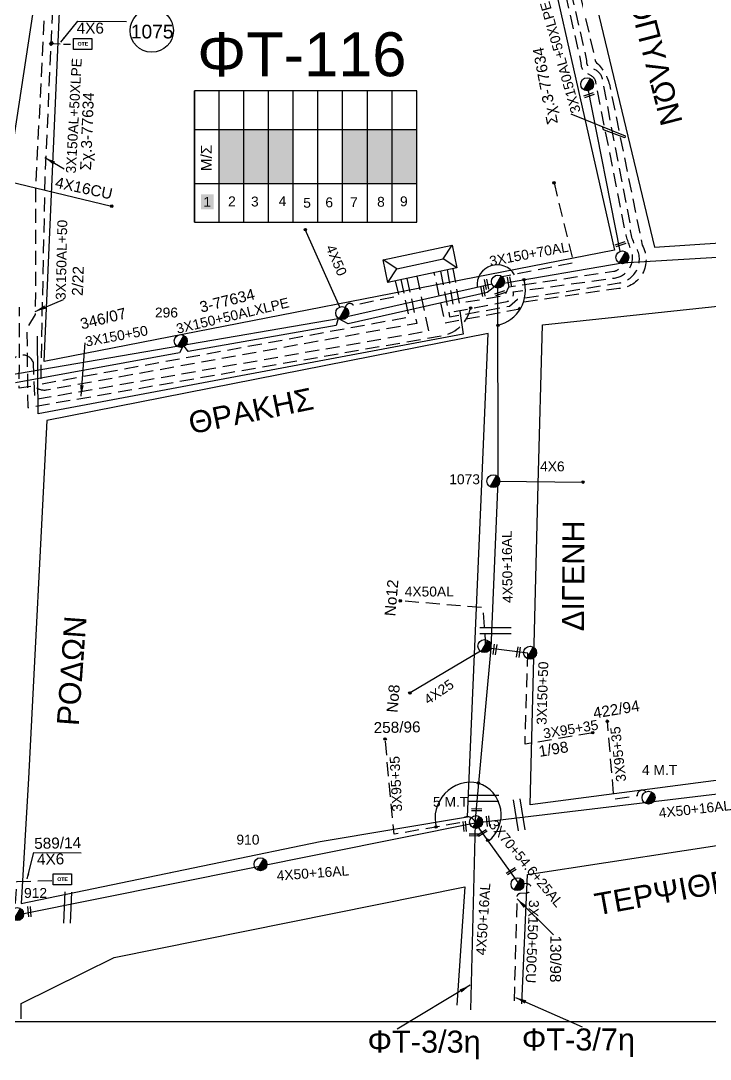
# Model space of a CAD drawing. Header units: millimetres. Extents: x 5010 to 7184, y -101 to 935.
# Drawn here: x 5715.6 to 5841.1, y -96.5 to 92.7 of the extents above; entities that cross this region are included whole.
import ezdxf
from ezdxf.enums import TextEntityAlignment as Align

# ---------------------------------------------------------------- set-up
doc = ezdxf.new("R2010")
doc.units = ezdxf.units.MM
doc.linetypes.add('DASHED', pattern=[19.05, 12.7, -6.35])
for name, color, linetype in [('Pillar OTE', 7, 'Continuous'), ('Ασφαλειοκιβώτια Χ.Τ 9 αναχωρήσεων', 7, 'Continuous'), ('Γυμνά εναέρια ΧΤ (3Φ)   4x50AL', 7, 'Continuous'), ('Γυμνά εναέρια ΧΤ και ΦΟΠ (3Φ)   4x50+16AL', 7, 'Continuous'), ('Εναέρια παροχή ΧΤ 4x25', 7, 'SYN_LINE'), ('Επιγραφές - Σχήματα', 7, 'Continuous'), ('Καλώδια ΧΤ   3x150+50AL', 7, 'DASHED'), ('Καλώδια ΧΤ   3x150+50ALXLPE', 7, 'DASHED'), ('Καλώδια ΧΤ   3x150+50CU', 7, 'DASHED'), ('Καλώδια ΧΤ   3x150+70AL', 7, 'DASHED'), ('Καλώδια ΧΤ   3x150AL+50XLPE', 7, 'DASHED'), ('Καλώδια ΧΤ   3x95+35CU', 7, 'DASHED'), ('Καλώδια ΧΤ   4x50AL', 7, 'DASHED'), ('Μηχανική τομή', 7, 'Continuous'), ('Στύλος ΦΜ', 7, 'Continuous'), ('Στύλος ΦΜ @ 1', 7, 'Continuous'), ('Συνδέσεις', 7, 'Continuous'), ('Συνεστραμμένα ΧΤ   3x70+54.6+25AL', 7, 'SYN_LINE'), ('Τομή', 7, 'Continuous'), ('Υποσταθμός πόλεως', 7, 'Continuous'), ('Υπόβαθρο ΔΕΗ', 7, 'Continuous'), ('Υπόγεια καλώδια Παροχών ΧΤ   4x6', 7, 'DASHED')]:
    doc.layers.add(name, color=color, linetype=linetype)
doc.styles.get("Standard").update_dxf_attribs({"font": 'arial.ttf'})
doc.linetypes.add('SYN_LINE', pattern='A,0.5,-0.0001,["/\\/\\/\\/",Standard,S=0.1,R=0,X=0,Y=-0.05],-0.25', length=0.7501)
doc.dimstyles.new('ISO-25', dxfattribs={"dimtxt": 2.5, "dimasz": 2.5, "dimexe": 1.25, "dimexo": 0.625, "dimtad": 1, "dimtxsty": 'Standard', "dimcen": 2.5, "dimaunit": 2, "dimazin": 0, "dimtfac": 1, "dimtmove": 0, "dimatfit": 3, "dimfxl": 1, "dimarcsym": 0})

# ---------------------------------------------------------------- blocks, each defined once
blk = doc.blocks.new('ΑΣΦΑΛΕΙΟΚΙΒΩΤΙΟ ΥΠΟΣΤΑΘΜΟΥ 9 ΑΝΑΧΩΡΗΣΕΩΝ')
at = {"layer": 'Ασφαλειοκιβώτια Χ.Τ 9 αναχωρήσεων', "ltscale": 40}
for p, q in [((-23.8, 40.36), (24.02, 40.36)), ((-9.72, 40.36), (-9.72, -40.64)), ((9.94, 40.36), (9.94, -40.64)), ((-23.8, 31.36), (24.02, 31.36)), ((-23.8, 22.36), (24.02, 22.36)), ((-23.8, 13.36), (24.02, 13.36)), ((-23.8, 4.36), (24.02, 4.36)), ((-23.8, -4.64), (24.02, -4.64)), ((-23.8, -13.64), (24.02, -13.64)), ((-23.8, -22.64), (24.02, -22.64)), ((-23.8, -31.64), (24.02, -31.64))]:
    blk.add_line(p, q, dxfattribs=at)
at = {"layer": 'Ασφαλειοκιβώτια Χ.Τ 9 αναχωρήσεων'}
blk.add_lwpolyline([(-23.8, -40.64), (24.02, -40.64), (24.02, 40.36), (-23.8, 40.36)], close=True, dxfattribs=at)
for s, p in [('1', (-18.22, 37.06)), ('2', (-18.02, 28.07)), ('3', (-18.09, 19.73)), ('4', (-17.94, 9.66)), ('5', (-18.55, 0.71)), ('6', (-18.4, -7.35)), ('7', (-18.34, -16.37)), ('8', (-18.19, -26.2)), ('9', (-18.02, -34.53))]:
    blk.add_text(s, height=3.6, rotation=270, dxfattribs=at).set_placement(p)
at = {"layer": 'Ασφαλειοκιβώτια Χ.Τ 9 αναχωρήσεων', "ltscale": 40}
for tag, height, p in [('ΟΝΟΜΑ', 5, (-0.16, 44.31)), ('ΚΕΙΜΕΝΟ 1', 2, (17.06, 35.59)), ('ΚΕΙΜΕΝΟ 2', 2, (17.06, 26.88)), ('ΚΕΙΜΕΝΟ 3', 2, (17.06, 17.69)), ('ΚΕΙΜΕΝΟ 4', 2, (17.06, 8.71)), ('ΚΕΙΜΕΝΟ 5', 2, (17.06, -0.13)), ('ΚΕΙΜΕΝΟ 6', 2, (17.06, -9.05)), ('ΚΕΙΜΕΝΟ 7', 2, (17.06, -18.13)), ('ΚΕΙΜΕΝΟ 8', 2, (17.06, -26.85)), ('ΚΕΙΜΕΝΟ 9', 2, (17.06, -35.99)), ('ΣΧ', 2, (-0.1, -42.64))]:
    blk.add_attdef(tag, text='', height=height, dxfattribs=at).set_placement(p, align=Align.MIDDLE_CENTER)
blk = doc.blocks.new('ΥΠΑΡΧΩΝ ΤΣΙΜΕΝΤΕΝΙΟΣ ΣΤΥΛΟΣ')
at = {"layer": 'Στύλος ΦΜ'}
blk.add_hatch(color=256, dxfattribs=at).paths.add_polyline_path([(-1.29, -2.28, 0.574793), (2.62, 0, 0.268822), (1.3, 2.27)])
blk.add_line((-1.29, -2.28), (1.3, 2.27), dxfattribs=at)
blk.add_circle((0, 0), 2.62, dxfattribs=at)
at = {"layer": 'Στύλος ΦΜ', "flags": 4}
for tag, p in [('ΑΡΙΘΜΟΣ', (-4.68, 8.05)), ('ΤΥΠΟΣ', (-4.91, 3.03))]:
    blk.add_attdef(tag, p, '', height=4, dxfattribs=at)
blk = doc.blocks.new('ΤΟΜΗ')
at = {"layer": 'Τομή', "ltscale": 40}
for p, q in [((-5.68, 0), (5.68, 0)), ((5.68, -2.33), (-5.68, -2.33))]:
    blk.add_line(p, q, dxfattribs=at)
blk = doc.blocks.new('ΥΠΟΣΤΑΘΜΟΣ ΠΟΛΕΩΣ')
at = {"layer": 'Υποσταθμός πόλεως', "linetype": 'Continuous', "ltscale": 40}
blk.add_lwpolyline([(-8.57, 2.82), (8.57, 2.82), (8.57, -2.82), (-8.57, -2.82)], close=True, dxfattribs=at)
for points in [[(-5.75, 0), (-8.57, 2.82)], [(5.75, 0), (8.57, 2.82)], [(-8.57, -2.82), (-5.75, 0)], [(-5.75, 0), (5.75, 0)], [(8.57, -2.82), (5.75, 0)]]:
    blk.add_lwpolyline(points, dxfattribs=at)
at = {"layer": 'Υποσταθμός πόλεως', "linetype": 'SYN_LINE', "ltscale": 40, "flags": 1}
for tag, p in [('ΜΕΤΑΣΧΗΜΑΤΙΣΜΟΣ', (10.6, 2.39)), ('ΙΣΧΥΣ', (10.58, -0.41)), ('ΑΡΙΘΜΟΣ', (10.7, -3.13))]:
    blk.add_attdef(tag, p, '', height=1.8, dxfattribs=at)
blk = doc.blocks.new('ΜΗΧΑΝΙΚΗ ΤΟΜΗ')
at = {"layer": 'Μηχανική τομή', "ltscale": 40}
for p, q in [((-1.89, 0.78), (1.89, 0.78)), ((1.89, 0), (-1.89, 0))]:
    blk.add_line(p, q, dxfattribs=at)
blk = doc.blocks.new('_ΣΥΝΔΕΣΗ')
at = {"layer": 'Συνδέσεις', "linetype": 'SYN_LINE', "ltscale": 40}
blk.add_hatch(color=256, dxfattribs=at).paths.add_polyline_path([(0.5, -0.01, 1), (-0.5, -0.01, 1)])
at = {"layer": 'Συνδέσεις'}
blk.add_circle((0, -0.01), 0.5, dxfattribs=at)
blk = doc.blocks.new('PILLAR ΟΤΕ')
at = {"layer": 'Pillar OTE', "ltscale": 40}
blk.add_lwpolyline([(-3.31, 2.02), (3.39, 2.02), (3.39, -1.99), (-3.31, -1.99)], close=True, dxfattribs=at)
at = {"layer": 'Pillar OTE', "insert": (-1.81, 0.71), "char_height": 1.3575, "width": 109.961, "attachment_point": 1}
blk.add_mtext('{\\fArial|b1|i0|c161|p34;OTE}', dxfattribs=at)
blk = doc.blocks.new('TSONTA XT1')
at = {"ltscale": 40}
h = blk.add_hatch(color=256, dxfattribs=at)
h.dxf.hatch_style = 1
h.paths.add_polyline_path([(595.96, 2487.66), (597.07, 2488.77), (595.96, 2489.87), (594.85, 2488.77)])
blk.add_lwpolyline([(594.85, 2488.77), (595.96, 2489.87), (597.07, 2488.77), (595.96, 2487.66)], close=True, dxfattribs=at)

msp = doc.modelspace()

# ---------------------------------------------------------------- hatches: boundary and pattern name
at = {"layer": 'Ασφαλειοκιβώτια Χ.Τ 9 αναχωρήσεων'}
for color, points in [(6, [(5751.69, 72.85), (5751.69, 63.02), (5756.19, 63.02), (5756.19, 72.85)]), (85, [(5756.19, 72.85), (5756.19, 63.02), (5760.69, 63.02), (5760.69, 72.85)]), (133, [(5760.69, 72.85), (5760.69, 63.02), (5765.19, 63.02), (5765.19, 72.85)]), (151, [(5774.25, 72.86), (5774.25, 63.03), (5778.75, 63.03), (5778.75, 72.86)]), (5, [(5778.67, 72.86), (5778.67, 63.03), (5783.17, 63.03), (5783.17, 72.86)]), (27, [(5783.19, 72.85), (5783.19, 63.02), (5787.69, 63.02), (5787.69, 72.85)]), (6, [(5748.39, 58.32), (5750.69, 58.32), (5750.69, 61.03), (5748.39, 61.03)]), (2, [(5748.39, 58.32), (5750.69, 58.32), (5750.69, 61.03), (5748.39, 61.03)]), (30, [(5748.39, 58.32), (5750.69, 58.32), (5750.69, 61.03), (5748.39, 61.03)])]:
    msp.add_hatch(color=color, dxfattribs=at).paths.add_polyline_path(points)

# ---------------------------------------------------------------- linework, layer by layer
at = {"color": 1, "linetype": 'Continuous', "ltscale": 0.2}
msp.add_lwpolyline([(5795.55, 39.77), (5796.15, 35.6), (5718.72, 21.03), (5718.64, 35.21)], dxfattribs=at)
at = {"layer": 'Γυμνά εναέρια ΧΤ (3Φ)   4x50AL', "color": 30, "linetype": 'SYN_LINE', "ltscale": 20, "flags": 128}
msp.add_lwpolyline([(5773.71, 40.51), (5767.35, 54.61)], dxfattribs=at)
at = {"layer": 'Γυμνά εναέρια ΧΤ (3Φ)   4x50AL', "color": 30, "linetype": 'DASHED', "ltscale": 0.2, "flags": 128}
msp.add_lwpolyline([(5783.74, 45.28), (5784.45, 42.5), (5776.15, 40.83)], dxfattribs=at)
at = {"layer": 'Γυμνά εναέρια ΧΤ (3Φ)   4x50AL', "color": 30, "linetype": 'DASHED', "ltscale": 0.2}
msp.add_arc((5775.5, 40.37), 0.796, 35.6544, 175.3385, dxfattribs=at)
at = {"layer": 'Γυμνά εναέρια ΧΤ και ΦΟΠ (3Φ)   4x50+16AL', "color": 5, "flags": 128}
msp.add_lwpolyline([(5801.24, -21.65), (5802.52, 8.8), (5802.45, 44.67)], dxfattribs=at)
at = {"layer": 'Γυμνά εναέρια ΧΤ και ΦΟΠ (3Φ)   4x50+16AL', "color": 27, "flags": 128}
msp.add_lwpolyline([(5798.34, -53.49), (5801.24, -21.65)], dxfattribs=at)
at = {"layer": 'Γυμνά εναέρια ΧΤ και ΦΟΠ (3Φ)   4x50+16AL', "color": 30, "flags": 128}
msp.add_lwpolyline([(5881.61, -45.05), (5859.7, -46.16), (5798.34, -53.49)], dxfattribs=at)
at = {"layer": 'Γυμνά εναέρια ΧΤ και ΦΟΠ (3Φ)   4x50+16AL', "color": 85, "flags": 128}
for points in [[(5798.34, -53.49), (5715.53, -70.14)], [(5798.34, -53.49), (5797.49, -87.54)]]:
    msp.add_lwpolyline(points, dxfattribs=at)
at = {"layer": 'Εναέρια παροχή ΧΤ 4x25', "color": 27, "linetype": 'SYN_LINE', "ltscale": 15, "flags": 128}
msp.add_lwpolyline([(5799.27, -22.17), (5786.46, -29.8)], dxfattribs=at)
at = {"layer": 'Εναέρια παροχή ΧΤ 4x25', "color": 27, "linetype": 'SYN_LINE', "ltscale": 10, "flags": 128}
msp.add_lwpolyline([(5807.9, -22.53), (5800.3, -21.55), (5799.62, -21.96)], dxfattribs=at)
at = {"layer": 'Επιγραφές - Σχήματα'}
msp.add_lwpolyline([(5045.81, 913.83), (7035.6, 913.83), (7035.6, -89.73), (5045.81, -89.73)], close=True, dxfattribs=at)
at = {"layer": 'Επιγραφές - Σχήματα', "linetype": 'Continuous', "ltscale": 0.2}
msp.add_lwpolyline([(5815.72, 75.7), (5825.67, 71.73), (5825.57, 71.34), (5821.67, 72.81), (5821.6, 73.21)], dxfattribs=at)
msp.add_circle((5739.42, 90.87), 3.95, dxfattribs=at)
for centre, radius, start, end in [((5802.33, 44.52), 3.68, 30.4566, 185.2724), ((5800.86, 43.62), 6.63, 283.6711, 16.8517), ((5797.58, -52.63), 6.56, 78.3638, 195.1011), ((5796.97, -51.99), 6.1, 307.8181, 71.5534)]:
    msp.add_arc(centre, radius, start, end, dxfattribs=at)
at = {"layer": 'Καλώδια ΧΤ   3x150+50AL', "color": 85, "linetype": 'DASHED', "ltscale": 0.2, "flags": 128}
msp.add_lwpolyline([(5731.7, 96.38), (5719.95, 96.11), (5718.27, 62.23), (5718.22, 39.16), (5716.68, 36.67), (5716.84, 22.19), (5792.42, 35.31, 0.297557), (5797.5, 40.32, 18.011696)], format="xyb", dxfattribs=at)
at = {"layer": 'Καλώδια ΧΤ   3x150+50AL', "color": 27, "linetype": 'DASHED', "ltscale": 0.2, "flags": 128}
for points in [[(5787.71, 46.12), (5789.84, 36.11), (5730.37, 25.76), (5718.14, 23.62), (5717.89, 30.38)], [(5819.74, -37.04), (5807.42, -39.13), (5807.9, -22.53)]]:
    msp.add_lwpolyline(points, dxfattribs=at)
at = {"layer": 'Καλώδια ΧΤ   3x150+50AL', "color": 27, "linetype": 'DASHED', "ltscale": 0.2}
msp.add_arc((5715.9, 29.64), 2.13, 20.3304, 174.386, dxfattribs=at)
at = {"layer": 'Καλώδια ΧΤ   3x150+50ALXLPE', "color": 2, "linetype": 'DASHED', "ltscale": 0.2, "flags": 128}
msp.add_lwpolyline([(5785.9, 45.73), (5787.68, 37.51), (5720.27, 25.37, -0.257814), (5718.05, 26.13), (5715.3, 25.74), (5715.36, 40.5)], format="xyb", dxfattribs=at)
at = {"layer": 'Καλώδια ΧΤ   3x150+50CU', "color": 27, "linetype": 'DASHED', "ltscale": 0.2, "flags": 128}
msp.add_lwpolyline([(5806.09, -64.31), (5807.77, -64.51, -0.931719), (5807.7, -66.25), (5806.52, -66.33, 0.462402), (5805.93, -67.15), (5805.38, -87.05)], format="xyb", dxfattribs=at)
at = {"layer": 'Καλώδια ΧΤ   3x150+70AL', "color": 30, "linetype": 'DASHED', "ltscale": 0.2, "flags": 128}
msp.add_lwpolyline([(5812.69, 63.15), (5816.24, 48.56), (5802.93, 45.96)], dxfattribs=at)
at = {"layer": 'Καλώδια ΧΤ   3x150AL+50XLPE', "color": 6, "ltscale": 0.2, "flags": 128}
msp.add_lwpolyline([(5792.03, 47.03), (5793.67, 38.71), (5804.61, 40.68), (5806.03, 41.96), (5824.53, 44.9, 0.526245), (5827.64, 51.44, -0.139905), (5826.54, 55.8), (5821.49, 82.1, 0.30729), (5819.71, 83.88, -0.419088), (5818.67, 85.44), (5807.45, 135.07), (5795.45, 131.99), (5793.27, 131.37, -0.921241), (5792.93, 132.86), (5792.93, 132.86)], format="xyb", dxfattribs=at)
at = {"layer": 'Καλώδια ΧΤ   3x150AL+50XLPE', "color": 133, "linetype": 'DASHED', "ltscale": 0.2, "flags": 128}
msp.add_lwpolyline([(5809.1, 133.95), (5820.23, 85.23, -0.138093), (5822.79, 81.09), (5828.74, 51.76, -0.558224), (5824.5, 43.89), (5806.99, 41.38), (5806.12, 40.07), (5792.86, 37.57), (5790.88, 46.78)], format="xyb", dxfattribs=at)
at = {"layer": 'Καλώδια ΧΤ   3x150AL+50XLPE', "color": 85, "linetype": 'DASHED', "ltscale": 0.2, "flags": 128}
msp.add_lwpolyline([(5793.24, 47.28), (5794.5, 39.68), (5804.16, 41.55, 0.428763), (5805.26, 43.28), (5823.72, 45.8, 0.493251), (5826.7, 51.02, -0.051116), (5825.56, 54.78), (5820.3, 81.51, 0.214512), (5819.51, 82.62), (5818.72, 83.04, -0.305358), (5817.66, 85.03), (5806.54, 133.83)], format="xyb", dxfattribs=at)
at = {"layer": 'Καλώδια ΧΤ   3x150AL+50XLPE', "color": 151, "linetype": 'DASHED', "ltscale": 0.2, "flags": 128}
msp.add_lwpolyline([(5784.79, 45.5), (5786.29, 38.65), (5719.24, 26.42), (5720.02, 64.01), (5721.98, 107.63)], dxfattribs=at)
at = {"layer": 'Καλώδια ΧΤ   3x95+35CU', "color": 30, "linetype": 'DASHED', "ltscale": 0.2, "flags": 128}
msp.add_lwpolyline([(5829.41, -47.79, 0.738263), (5827.86, -48.55), (5823.63, -49.16), (5822.4, -34.94)], format="xyb", dxfattribs=at)
at = {"layer": 'Καλώδια ΧΤ   3x95+35CU', "color": 27, "linetype": 'DASHED', "ltscale": 0.2, "flags": 128}
msp.add_lwpolyline([(5798.34, -53.49, 0.783425), (5795.5, -53.46), (5783.55, -55.54), (5781.94, -38.18)], format="xyb", dxfattribs=at)
at = {"layer": 'Καλώδια ΧΤ   4x50AL', "color": 27, "linetype": 'DASHED', "ltscale": 0.2, "flags": 128}
msp.add_lwpolyline([(5800.3, -21.55), (5799.8, -14.27), (5784.7, -13.01)], dxfattribs=at)
at = {"layer": 'Συνεστραμμένα ΧΤ   3x70+54.6+25AL', "color": 2, "linetype": 'SYN_LINE', "ltscale": 20, "flags": 128}
for points in [[(5673.4, 90.61), (5720.29, 110.66), (5713.17, 63.84)], [(5713.24, 63.45), (5732.08, 58.89)]]:
    msp.add_lwpolyline(points, dxfattribs=at)
at = {"layer": 'Συνεστραμμένα ΧΤ   3x70+54.6+25AL', "color": 5, "linetype": 'SYN_LINE', "ltscale": 20, "flags": 128}
for points in [[(5824.76, 50.69), (5818.83, 80.54)], [(5802.45, 44.67), (5825.1, 48.59), (5867.97, 51.1)]]:
    msp.add_lwpolyline(points, dxfattribs=at)
at = {"layer": 'Συνεστραμμένα ΧΤ   3x70+54.6+25AL', "color": 5, "linetype": 'DASHED', "ltscale": 0.2, "flags": 128}
msp.add_lwpolyline([(5794.28, 47.5), (5795.39, 41.23), (5803.71, 42.61), (5804.45, 44.21), (5823.58, 47.02, 0.444526), (5825.05, 49.22), (5825.02, 49.38)], format="xyb", dxfattribs=at)
at = {"layer": 'Συνεστραμμένα ΧΤ   3x70+54.6+25AL', "color": 30, "linetype": 'SYN_LINE', "ltscale": 20, "flags": 128}
for points in [[(5711.03, 27.71), (5773.39, 38.42), (5801.37, 44.73)], [(5802.45, 44.67), (5800.54, 43.16), (5775.21, 37.44), (5773.39, 38.42), (5773.02, 37.14), (5746.08, 32.39), (5745.2, 33.58), (5744.49, 32.15), (5714.64, 26.69)]]:
    msp.add_lwpolyline(points, dxfattribs=at)
at = {"layer": 'Συνεστραμμένα ΧΤ   3x70+54.6+25AL', "color": 27, "linetype": 'SYN_LINE', "ltscale": 15, "flags": 128}
msp.add_lwpolyline([(5798.34, -53.49), (5806.09, -64.31)], dxfattribs=at)
at = {"layer": 'Υπόβαθρο ΔΕΗ', "flags": 128}
for points in [[(5811.22, 133.91), (5830.97, 51.4), (5874.18, 54.26), (5927.57, 45.81), (5939.95, 57.98), (5908.03, 86.76), (5865.18, 125.58), (5845.81, 143.12), (5811.22, 133.91)], [(5811.22, 133.91), (5830.97, 51.4), (5874.18, 54.26), (5927.57, 45.81), (5939.95, 57.98), (5908.03, 86.76), (5865.18, 125.58), (5845.81, 143.12), (5811.22, 133.91)], [(5719.81, 30.61), (5723.22, 108.2), (5805.3, 132.34), (5823.69, 50.86), (5719.81, 30.61)], [(5719.81, 30.61), (5723.22, 108.2), (5805.3, 132.34), (5823.69, 50.86), (5719.81, 30.61)], [(5725.94, 92.58), (5734.84, 92.56)], [(5925.15, -48.53), (5918.25, -54.18), (5913.47, -50.26), (5899.41, -45.7), (5877.45, -41.16), (5808.32, -50.19), (5809.81, 8.27), (5810.6, 37.26), (5873.83, 44), (5902.57, 39.38), (5930.03, 36.08), (5936.3, 29.58), (5928.77, -22.68), (5925.15, -48.53)], [(5925.15, -48.53), (5918.25, -54.18), (5913.47, -50.26), (5899.41, -45.7), (5877.45, -41.16), (5808.32, -50.19), (5809.81, 8.27), (5810.6, 37.26), (5873.83, 44), (5902.57, 39.38), (5930.03, 36.08), (5936.3, 29.58), (5928.77, -22.68), (5925.15, -48.53)], [(5796.94, -52.36), (5799.53, 8.28), (5800.7, 35.7), (5720.34, 19.84), (5716.97, -45.36), (5715.63, -68.15), (5770.07, -56.86), (5796.94, -52.36)], [(5796.94, -52.36), (5799.53, 8.28), (5800.7, 35.7), (5720.34, 19.84), (5716.97, -45.36), (5715.63, -68.15), (5770.07, -56.86), (5796.94, -52.36)], [(5806.82, -86.42), (5807.84, -62.9), (5850.67, -56.32), (5874.56, -53.08), (5897.94, -55.12), (5909.7, -59.74), (5922.1, -69.38), (5920.21, -86.39)], [(5806.82, -86.42), (5807.84, -62.9), (5850.67, -56.32), (5874.56, -53.08), (5897.94, -55.12), (5909.7, -59.74), (5922.1, -69.38), (5920.21, -86.39)], [(5717.94, -58.86), (5726.59, -58.94)], [(5715.62, -89.18), (5715.62, -86.36), (5732.56, -77.97), (5796.47, -65.1), (5794.98, -86.65)], [(5715.62, -89.18), (5715.62, -86.36), (5732.56, -77.97), (5796.47, -65.1), (5794.98, -86.65)]]:
    msp.add_lwpolyline(points, dxfattribs=at)
at = {"layer": 'Υπόγεια καλώδια Παροχών ΧΤ   4x6', "color": 151, "linetype": 'DASHED', "ltscale": 0.1}
msp.add_lwpolyline([(5721.47, 88.51), (5725.13, 88.36)], dxfattribs=at)
at = {"layer": 'Υπόγεια καλώδια Παροχών ΧΤ   4x6', "color": 5, "linetype": 'SYN_LINE', "ltscale": 20, "flags": 128}
msp.add_lwpolyline([(5802.52, 8.8), (5818, 8.62)], dxfattribs=at)
at = {"layer": 'Υπόγεια καλώδια Παροχών ΧΤ   4x6', "color": 173, "linetype": 'DASHED', "ltscale": 0.2}
msp.add_lwpolyline([(5714.51, -68.97, -0.708555), (5714.64, -68.09), (5714.87, -64.15), (5721.35, -63.93)], format="xyb", dxfattribs=at)

# ---------------------------------------------------------------- block references
at = {"layer": 'Pillar OTE', "xscale": 0.5, "yscale": 0.5, "zscale": 0.5}
for p in [(5726.82, 88.44), (5723.12, -63.74)]:
    msp.add_blockref('PILLAR ΟΤΕ', p, dxfattribs=at)
at = {"layer": 'Ασφαλειοκιβώτια Χ.Τ 9 αναχωρήσεων', "xscale": 0.5, "yscale": 0.5, "zscale": 0.5, "rotation": 90}
msp.add_blockref('ΑΣΦΑΛΕΙΟΚΙΒΩΤΙΟ ΥΠΟΣΤΑΘΜΟΥ 9 ΑΝΑΧΩΡΗΣΕΩΝ', (5767.37, 67.88), dxfattribs=at)
at = {"layer": 'Μηχανική τομή'}
for p, xscale, yscale, zscale, rotation in [((5819.11, 78.92), 0.5000000000001855, 0.5000000000001855, 0.5000000000001855, 18.27551331564638), ((5824.87, 51.77), 0.5000000000001855, 0.5000000000001855, 0.5000000000001855, 18.27551331564638), ((5800.58, 44.69), 0.5000000000001983, 0.5000000000001983, 0.5000000000001983, 100.6773115492944), ((5804.75, 45.1), 0.5000000000001983, 0.5000000000001983, 0.5000000000001983, 100.6773115492944), ((5799.94, 43.44), 0.5000000000001983, 0.5000000000001983, 0.5000000000001983, 100.6773115492944), ((5802.93, 42.85), 0.5000000000001855, 0.5000000000001855, 0.5000000000001855, 18.27551331564638), ((5801.72, -21.86), 0.5000000000005455, 0.5000000000005455, 0.5000000000005455, 261.3689594551919), ((5806.01, -22.34), 0.5000000000005455, 0.5000000000005455, 0.5000000000005455, 261.3689594551919), ((5798.61, -50.89), 0.5000000000004722, 0.5000000000004722, 0.5000000000004722, 178.8446095414367), ((5800.86, -53.15), 0.500000000000261, 0.500000000000261, 0.500000000000261, 95.28935415266638), ((5796.6, -54.09), 0.500000000000261, 0.500000000000261, 0.500000000000261, 95.28935415266638), ((5799.53, -55.14), 0.5000000000005133, 0.5000000000005133, 0.5000000000005133, 211.3030729035193), ((5798.21, -55.47), 0.5000000000004722, 0.5000000000004722, 0.5000000000004722, 178.8446095414367), ((5804.8, -62.11), 0.5000000000005133, 0.5000000000005133, 0.5000000000005133, 211.3030729035193), ((5717.35, -69.62), 0.500000000000261, 0.500000000000261, 0.500000000000261, 95.28935415266638)]:
    msp.add_blockref('ΜΗΧΑΝΙΚΗ ΤΟΜΗ', p, dxfattribs=dict(at, xscale=xscale, yscale=yscale, zscale=zscale, rotation=rotation))
at = {"layer": 'Στύλος ΦΜ @ 1', "ltscale": 40, "xscale": 0.4499999999998181, "yscale": 0.4499999999998181, "zscale": 0.4499999999998181}
for p in [(5818.72, 81.11), (5818.72, 81.11), (5825.13, 49.57), (5825.13, 49.57), (5802.47, 45.15), (5802.47, 45.15), (5774.12, 39.41), (5774.12, 39.41), (5744.71, 34.33), (5800.02, -21.26), (5800.02, -21.26), (5808.32, -22.47), (5808.32, -22.47), (5806.04, -64.63), (5806.04, -64.63)]:
    msp.add_blockref('ΥΠΑΡΧΩΝ ΤΣΙΜΕΝΤΕΝΙΟΣ ΣΤΥΛΟΣ', p, dxfattribs=at)
at = {"layer": 'Στύλος ΦΜ @ 1', "ltscale": 40}
ref = msp.add_blockref('ΥΠΑΡΧΩΝ ΤΣΙΜΕΝΤΕΝΙΟΣ ΣΤΥΛΟΣ', (5744.71, 34.33), dxfattribs=dict(at, xscale=0.4499999999998181, yscale=0.4499999999998181, zscale=0.4499999999998181))
ref.add_attrib('ΑΡΙΘΜΟΣ', '296', (5740.01, 38.61), dxfattribs={"layer": 'Στύλος ΦΜ', "height": 1.8, "flags": 4})
ref = msp.add_blockref('ΥΠΑΡΧΩΝ ΤΣΙΜΕΝΤΕΝΙΟΣ ΣΤΥΛΟΣ', (5801.63, 8.79), dxfattribs=dict(at, xscale=0.4499999999998181, yscale=0.4499999999998181, zscale=0.4499999999998181))
ref.add_attrib('ΤΥΠΟΣ', '1073', (5793.61, 8.24), dxfattribs={"layer": 'Στύλος ΦΜ', "height": 1.8, "flags": 4})
ref = msp.add_blockref('ΥΠΑΡΧΩΝ ΤΣΙΜΕΝΤΕΝΙΟΣ ΣΤΥΛΟΣ', (5801.63, 8.79), dxfattribs=dict(at, xscale=0.4499999999998181, yscale=0.4499999999998181, zscale=0.4499999999998181))
ref.add_attrib('ΤΥΠΟΣ', '1073', (5793.61, 8.24), dxfattribs={"layer": 'Στύλος ΦΜ', "height": 1.8, "flags": 4})
ref = msp.add_blockref('ΥΠΑΡΧΩΝ ΤΣΙΜΕΝΤΕΝΙΟΣ ΣΤΥΛΟΣ', (5829.9, -48.87), dxfattribs=dict(at, xscale=0.4499999999998181, yscale=0.4499999999998181, zscale=0.4499999999998181))
ref.add_attrib('ΤΥΠΟΣ', '4 M.T', (5828.7, -44.72), dxfattribs={"layer": 'Στύλος ΦΜ', "height": 1.8, "flags": 4})
ref = msp.add_blockref('ΥΠΑΡΧΩΝ ΤΣΙΜΕΝΤΕΝΙΟΣ ΣΤΥΛΟΣ', (5829.9, -48.87), dxfattribs=dict(at, xscale=0.4499999999998181, yscale=0.4499999999998181, zscale=0.4499999999998181))
ref.add_attrib('ΤΥΠΟΣ', '4 M.T', (5828.7, -44.72), dxfattribs={"layer": 'Στύλος ΦΜ', "height": 1.8, "flags": 4})
ref = msp.add_blockref('ΥΠΑΡΧΩΝ ΤΣΙΜΕΝΤΕΝΙΟΣ ΣΤΥΛΟΣ', (5798.49, -53.31), dxfattribs=dict(at, xscale=0.4499999999998181, yscale=0.4499999999998181, zscale=0.4499999999998181))
ref.add_attrib('ΤΥΠΟΣ', '5 M.T', (5790.64, -50.54), dxfattribs={"layer": 'Στύλος ΦΜ', "height": 1.8, "flags": 4})
ref = msp.add_blockref('ΥΠΑΡΧΩΝ ΤΣΙΜΕΝΤΕΝΙΟΣ ΣΤΥΛΟΣ', (5759.23, -61.01), dxfattribs=dict(at, xscale=0.4499999999998181, yscale=0.4499999999998181, zscale=0.4499999999998181))
ref.add_attrib('ΤΥΠΟΣ', '910', (5754.85, -57.42), dxfattribs={"layer": 'Στύλος ΦΜ', "height": 1.8, "flags": 4})
ref = msp.add_blockref('ΥΠΑΡΧΩΝ ΤΣΙΜΕΝΤΕΝΙΟΣ ΣΤΥΛΟΣ', (5759.23, -61.01), dxfattribs=dict(at, xscale=0.4499999999998181, yscale=0.4499999999998181, zscale=0.4499999999998181))
ref.add_attrib('ΤΥΠΟΣ', '910', (5754.85, -57.42), dxfattribs={"layer": 'Στύλος ΦΜ', "height": 1.8, "flags": 4})
ref = msp.add_blockref('ΥΠΑΡΧΩΝ ΤΣΙΜΕΝΤΕΝΙΟΣ ΣΤΥΛΟΣ', (5714.92, -70.08), dxfattribs=dict(at, xscale=0.4499999999998181, yscale=0.4499999999998181, zscale=0.4499999999998181))
ref.add_attrib('ΤΥΠΟΣ', '912', (5716.17, -67.13), dxfattribs={"layer": 'Στύλος ΦΜ', "height": 1.8, "flags": 4})
at = {"layer": 'Συνδέσεις', "xscale": 0.3075184835441075, "yscale": 0.3075184835441075, "zscale": 0.3075184835441075, "rotation": 357.7368619027135}
msp.add_blockref('TSONTA XT1', (5507.78, -668.98), dxfattribs=at)
at = {"layer": 'Συνδέσεις', "xscale": 0.4500000000000455, "yscale": 0.4500000000000455, "zscale": 0.4500000000000455}
for p in [(5812.68, 63.15), (5732.13, 58.9), (5767.4, 54.62), (5807.22, 45.5), (5797.5, 40.32), (5802.47, 37.2), (5817.98, 8.62), (5784.69, -13.01), (5786.44, -29.8), (5822.39, -34.94), (5819.73, -37.04), (5781.93, -38.18), (5798.9, -46.2), (5791.21, -54.2), (5800.59, -56.62)]:
    msp.add_blockref('_ΣΥΝΔΕΣΗ', p, dxfattribs=at)
at = {"layer": 'Τομή', "xscale": 0.5, "yscale": 0.5, "zscale": 0.5}
for p in [(5802.02, -17.87), (5802.02, -17.87), (5799.82, -48.43), (5799.82, -48.43)]:
    msp.add_blockref('ΤΟΜΗ', p, dxfattribs=at)
at = {"layer": 'Τομή'}
for p, xscale, yscale, zscale, rotation in [((5805.79, -52.09), 0.4999999999999593, 0.4999999999999593, 0.4999999999999593, 99.30106114312586), ((5805.79, -52.09), 0.4999999999999593, 0.4999999999999593, 0.4999999999999593, 99.30106114312586), ((5724.69, -68.93), 0.5000000000000103, 0.5000000000000103, 0.5000000000000103, 267.452992496653), ((5724.69, -68.93), 0.5000000000000103, 0.5000000000000103, 0.5000000000000103, 267.452992496653)]:
    msp.add_blockref('ΤΟΜΗ', p, dxfattribs=dict(at, xscale=xscale, yscale=yscale, zscale=zscale, rotation=rotation))
at = {"layer": 'Υποσταθμός πόλεως', "xscale": 0.7499015656920973, "yscale": 0.7499015656920973, "zscale": 0.7499015656920973, "rotation": 11.9253325190813}
msp.add_blockref('ΥΠΟΣΤΑΘΜΟΣ ΠΟΛΕΩΣ', (5788.27, 48.39), dxfattribs=at)

# ---------------------------------------------------------------- texts
at = {"layer": 'Γυμνά εναέρια ΧΤ (3Φ)   4x50AL'}
msp.add_text('4X50', height=1.8, rotation=293.2183, dxfattribs=at).set_placement((5773.06, 49.03), align=Align.MIDDLE)
at = {"layer": 'Γυμνά εναέρια ΧΤ και ΦΟΠ (3Φ)   4x50+16AL'}
for rotation, p in [(90.7546, (5804.16, -6.8)), (6.2425, (5838.33, -50.96)), (4.1869, (5768.77, -62.61)), (86.3287, (5799.78, -70.98))]:
    msp.add_text('4X50+16AL', height=1.8, rotation=rotation, dxfattribs=at).set_placement(p, align=Align.MIDDLE)
at = {"layer": 'Εναέρια παροχή ΧΤ 4x25', "ltscale": 20}
msp.add_text('4X25', height=1.8, rotation=34.2357, dxfattribs=at).set_placement((5791.7, -29.59), align=Align.MIDDLE)
at = {"layer": 'Επιγραφές - Σχήματα', "linetype": 'DASHED', "ltscale": 0.2, "attachment_point": 1}
for s, insert, char_height, width, rotation in [('ΘΕΡΜΟΠΥΛΩΝ', (5826.04, 113.43), 4, 17.2922, 284.4323), ('4Χ6', (5725.75, 92.32), 2, 17.7581, 0.0744), ('\\pt2;Σχ.3-77634', (5811.45, 73.62), 2, 17.7581, 100.918), ('Σχ.3-77634', (5726.37, 65.46), 2, 17.7581, 87.8048), ('4Χ16CU', (5722.12, 64.26), 2, 17.7581, 347.9596), ('2/22', (5724.86, 42.58), 2, 17.7581, 87.8048), ('3-77634', (5747.94, 41.42), 2, 17.7581, 14.0724), ('346/07', (5726.2, 38.35), 2, 17.7581, 14.0724), ('ΘΡΑΚΗΣ', (5745.81, 21.25), 4, 17.2922, 11.5954), ('ΔΙΓΕΝΗ', (5814.13, -18.51), 4, 17.2922, 89.6877), ('Νο12', (5781.79, -15.71), 2, 17.7581, 85.0239), ('ΡΟΔΩΝ', (5722.12, -35.6), 4, 17.2922, 85.8435), ('Νο8', (5782.18, -33.28), 2, 17.7581, 85.0239), ('422/94', (5819.65, -32.5), 2, 17.7581, 9.5416), ('258/96', (5779.82, -35.12), 2, 17.7581, 1.0621), ('1/98', (5809.74, -39.48), 2, 17.7581, 9.5416), ('589/14', (5718, -56.21), 2, 17.7581, 1.0621), ('4Χ6', (5718.5, -59.11), 2, 17.7581, 1.0621), ('ΤΕΡΨΙΘΕΑΣ', (5819.78, -66.41), 4, 17.2922, 10.3248), ('130/98', (5814.02, -74), 2, 17.7581, 269.4552)]:
    msp.add_mtext(s, dxfattribs=dict(at, insert=insert, char_height=char_height, width=width, rotation=rotation))
at = {"layer": 'Επιγραφές - Σχήματα', "linetype": 'Continuous', "ltscale": 0.2, "insert": (5735.62, 91.95), "char_height": 2.5, "width": 4.5144, "attachment_point": 1}
msp.add_mtext('1075', dxfattribs=at)
at = {"layer": 'Επιγραφές - Σχήματα', "linetype": 'DASHED', "ltscale": 0.2, "attachment_point": 1}
for s, insert, char_height, width in [('ΦΤ-116', (5747.71, 90.56), 8, 24.9768), ('ΦΤ-3/7η', (5806.83, -90.92), 4, 17.2922), ('ΦΤ-3/3η', (5778.73, -91.32), 4, 17.2922)]:
    msp.add_mtext(s, dxfattribs=dict(at, insert=insert, char_height=char_height, width=width))
at = {"layer": 'Επιγραφές - Σχήματα', "linetype": 'SYN_LINE', "ltscale": 15, "insert": (5748.37, 65.26), "char_height": 2, "width": 5.882, "attachment_point": 1, "rotation": 90}
msp.add_mtext('Μ/Σ', dxfattribs=at)
at = {"layer": 'Καλώδια ΧΤ   3x150+50AL', "ltscale": 0.2}
msp.add_text('3X150+50', height=1.8, rotation=88.2628, dxfattribs=at).set_placement((5810.58, -29.84), align=Align.MIDDLE)
at = {"layer": 'Καλώδια ΧΤ   3x150+50ALXLPE', "ltscale": 0.2}
msp.add_text('3X150+50ALXLPE', height=1.8, rotation=13.4001, dxfattribs=at).set_placement((5754.15, 38.95), align=Align.MIDDLE)
at = {"layer": 'Καλώδια ΧΤ   3x150+50CU', "ltscale": 0.2}
msp.add_text('3X150+50CU', height=1.8, rotation=267.6167, dxfattribs=at).set_placement((5808.73, -75.09), align=Align.MIDDLE)
at = {"layer": 'Καλώδια ΧΤ   3x150+70AL', "ltscale": 0.2}
msp.add_text('3X150+70AL', height=1.8, rotation=10.5207, dxfattribs=at).set_placement((5808.12, 50.18), align=Align.MIDDLE)
at = {"layer": 'Καλώδια ΧΤ   3x150AL+50XLPE', "ltscale": 0.2}
for s, rotation, p in [('3X150AL+50XLPE', 105.8335, (5813.83, 86)), ('3X150AL+50XLPE', 86.9807, (5725.24, 75.36)), ('3X150AL+50', 88.7766, (5723, 49.1)), ('3X150+50', 10.5207, (5733.01, 35.24))]:
    msp.add_text(s, height=1.8, rotation=rotation, dxfattribs=at).set_placement(p, align=Align.MIDDLE)
at = {"layer": 'Καλώδια ΧΤ   3x95+35CU', "ltscale": 0.2}
for rotation, p in [(9.4712, (5815.72, -36.39)), (96.4598, (5824.37, -40.95)), (92.7728, (5783.89, -46.36))]:
    msp.add_text('3X95+35', height=1.8, rotation=rotation, dxfattribs=at).set_placement(p, align=Align.MIDDLE)
at = {"layer": 'Καλώδια ΧΤ   4x50AL', "ltscale": 0.2}
msp.add_text('4X50AL', height=1.8, dxfattribs=at).set_placement((5789.97, -11.32), align=Align.MIDDLE)
at = {"layer": 'Συνεστραμμένα ΧΤ   3x70+54.6+25AL', "ltscale": 20}
msp.add_text('3X70+54.6+25AL', height=1.8, rotation=309.4365, dxfattribs=at).set_placement((5807.62, -60.86), align=Align.MIDDLE)
at = {"layer": 'Υπόγεια καλώδια Παροχών ΧΤ   4x6', "ltscale": 0.2}
msp.add_text('4X6', height=1.8, dxfattribs=at).set_placement((5812.38, 11.48), align=Align.MIDDLE)

# ---------------------------------------------------------------- leaders
at = {"layer": 'Επιγραφές - Σχήματα', "ltscale": 40}
for points, override in [([(5722.85, 88.79), (5725.94, 92.58)], {"dimasz": 1, "dimtad": 0}), ([(5719.95, 67.75), (5723.45, 65.67)], {"dimasz": 2, "dimtad": 0}), ([(5718.18, 39.73), (5723.33, 41.91)], {"dimasz": 2, "dimtad": 0}), ([(5726.57, 24.27), (5727.28, 33.97)], {"dimasz": 2, "dimtad": 0}), ([(5716.76, -63.67), (5717.94, -58.86)], {"dimasz": 1, "dimtad": 0}), ([(5805.96, -67.33), (5812.62, -73.85)], {"dimasz": 2, "dimtad": 0}), ([(5797.39, -83.06), (5784.14, -91.05)], {"dimasz": 2, "dimtad": 0}), ([(5805.68, -85.29), (5817.81, -90.61)], {"dimasz": 2, "dimtad": 0})]:
    msp.add_leader(points, dimstyle='ISO-25', override=override, dxfattribs=at)

doc.saveas('drawing.dxf')
